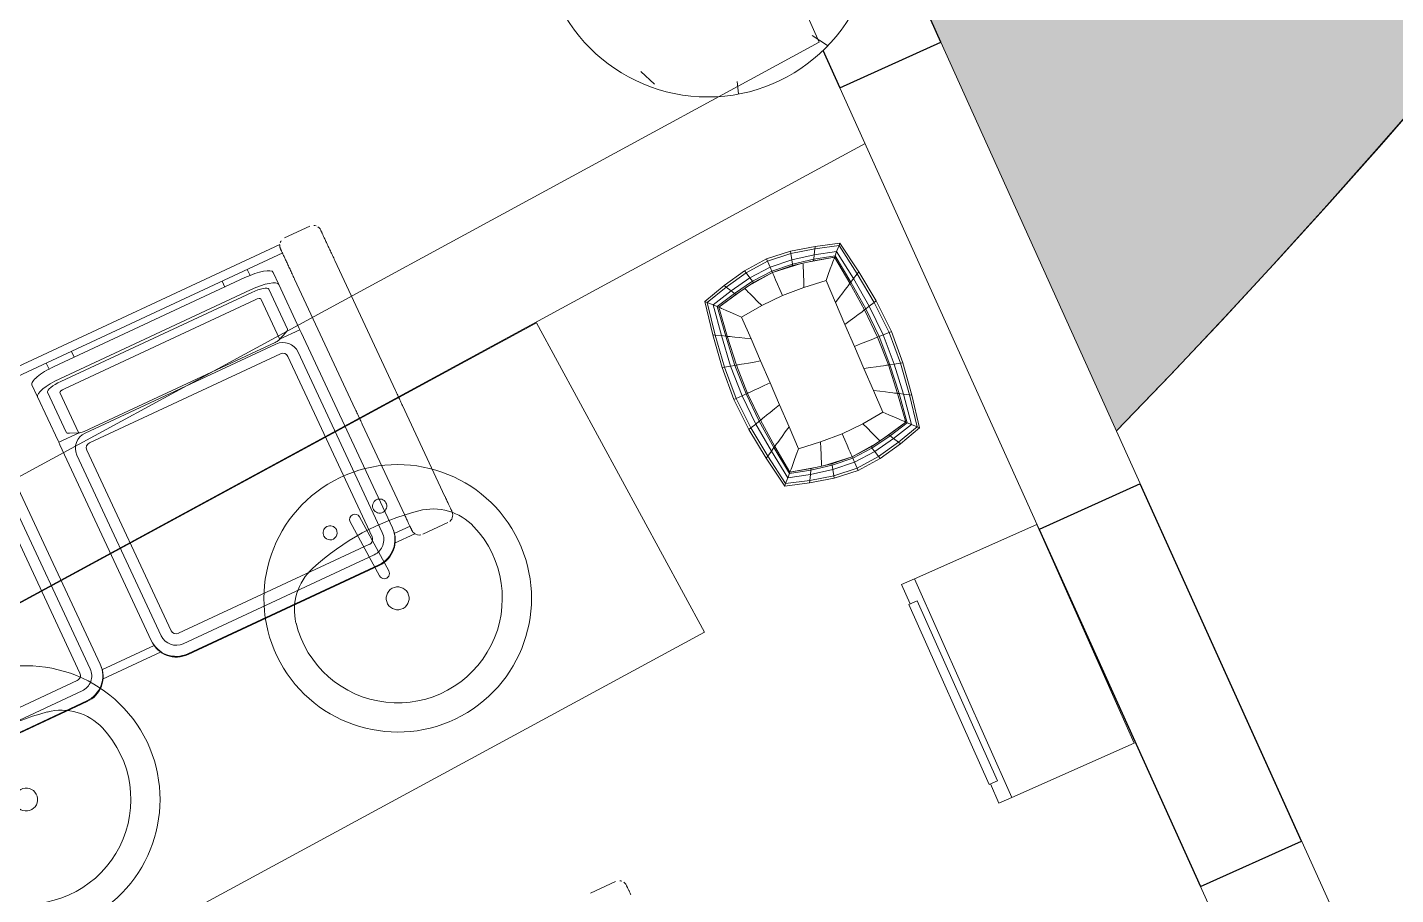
# Model space of a CAD drawing. Header units: metres. Extents: x -217 to -108, y -304 to -188.
# Drawn here: x -140.329 to -137.862, y -243.084 to -241.519 of the extents above; entities that cross this region are included whole.
import ezdxf

# ---------------------------------------------------------------- set-up
doc = ezdxf.new("R2010")
doc.units = ezdxf.units.M
for name, color, linetype, lineweight in [('A-FLOR', 192, 'Continuous', 9), ('A-FLOR-PATT', 8, 'Continuous', 9), ('A-WALL', 113, 'Continuous', 9), ('G-IMPT', 8, 'Continuous', 9), ('I-FURN', 30, 'Continuous', 9), ('P-SANR-FIXT', 6, 'Continuous', 9), ('Q-CASE', 31, 'Continuous', 9), ('Q-SPCQ', 91, 'Continuous', 9), ('S-COLS', 52, 'Continuous', 9)]:
    doc.layers.add(name, color=color, linetype=linetype, lineweight=lineweight)

# ---------------------------------------------------------------- blocks, each defined once
blk = doc.blocks.new('Vanity_Four_Sinks_3958 - 25_ Deep-590882-Nivel 3')
at = {"layer": 'Q-CASE'}
for p, q in [((1.8729, 0), (0.1657, 0)), ((1.8729, -0.635), (1.8729, 0)), ((-1.3275, -0.635), (1.8729, -0.635))]:
    blk.add_line(p, q, dxfattribs=at)
blk = doc.blocks.new('Sink_Vanity_Round - 19_ x 19_-584082-Nivel 3')
at = {"layer": 'P-SANR-FIXT'}
for p, q in [((0.0871, 0.2471), (0.0871, 0.1363)), ((0.1062, 0.2471), (0.1062, 0.1363))]:
    blk.add_line(p, q, dxfattribs=at)
for centre, radius, start, end in [((0.0967, 0.0852), 0.2413, 360, 180), ((0.0459, 0.2471), 0.0127, 360, 180), ((0.0459, 0.2471), 0.0127, 180, 0), ((0.0967, 0.2471), 0.00952, 360, 180), ((0.1475, 0.2471), 0.0127, 360, 180), ((0.1475, 0.2471), 0.0127, 180, 360), ((0.0124, 0.1074), 0.1016, 103.8965, 165.2115), ((0.0967, -0.233), 0.4523, 76.1035, 103.8965), ((0.1809, 0.1074), 0.1016, 14.7885, 76.1035), ((0.0967, 0.0852), 0.1887, 165.2115, 14.7885), ((0.0967, 0.1363), 0.00952, 180, 0), ((0.0967, 0.0852), 0.0206, 360, 180), ((0.0967, 0.0852), 0.2413, 180, 360), ((0.0967, 0.0852), 0.0206, 180, 360)]:
    blk.add_arc(centre, radius, start, end, dxfattribs=at)
blk = doc.blocks.new('Wastebasket01 - 11ZWBK01_dwg-V20-Nivel 3')
at = {"layer": 'G-IMPT'}
for p, q in [((-0.0892, 0.1939), (-0.045, 0.2038)), ((-0.087, 0.19), (-0.0439, 0.1994)), ((-0.087, 0.19), (-0.0439, 0.1994)), ((-0.045, 0.2038), (0, 0.2079)), ((-0.0439, 0.1994), (-0.045, 0.2038)), ((-0.0439, 0.1994), (0, 0.2033)), ((-0.0439, 0.1994), (0, 0.2033)), ((-0.0439, 0.1994), (-0.0411, 0.1885)), ((0.045, 0.2038), (0, 0.2079)), ((0, 0.2079), (0, 0.2033)), ((0, 0.2033), (0.0439, 0.1994)), ((0, 0.2033), (0, 0.1919)), ((0, 0.2033), (0.0439, 0.1994)), ((0.0411, 0.1885), (0.0439, 0.1994)), ((0.045, 0.2038), (0.0439, 0.1994)), ((0.0439, 0.1994), (0.087, 0.19)), ((0.0439, 0.1994), (0.087, 0.19)), ((0.045, 0.2038), (0.0892, 0.1939)), ((-0.1326, 0.1813), (-0.1433, 0.1207)), ((-0.1294, 0.178), (-0.1394, 0.1185)), ((-0.1294, 0.178), (-0.1394, 0.1185)), ((-0.1326, 0.1813), (-0.0892, 0.1939)), ((-0.1326, 0.1813), (-0.1294, 0.178)), ((-0.1326, 0.1813), (-0.1294, 0.178)), ((-0.1294, 0.178), (-0.087, 0.19)), ((-0.1294, 0.178), (-0.087, 0.19)), ((-0.1294, 0.178), (-0.1213, 0.17)), ((-0.1294, 0.178), (-0.1213, 0.17)), ((-0.1213, 0.17), (-0.0815, 0.1804)), ((-0.1213, 0.17), (-0.0815, 0.1804)), ((-0.1158, 0.1641), (-0.0777, 0.1735)), ((-0.1139, 0.1621), (-0.0652, 0.1733)), ((-0.0892, 0.1939), (-0.087, 0.19)), ((-0.087, 0.19), (-0.0815, 0.1804)), ((-0.0815, 0.1804), (-0.0411, 0.1885)), ((-0.0815, 0.1804), (-0.0411, 0.1885)), ((-0.0777, 0.1735), (-0.0815, 0.1804)), ((-0.0777, 0.1735), (-0.0391, 0.1809)), ((-0.0764, 0.1711), (-0.0777, 0.1735)), ((-0.0764, 0.1711), (-0.0384, 0.1782)), ((-0.0575, 0.175), (-0.0569, 0.1736)), ((-0.0569, 0.1736), (-0.0563, 0.1719)), ((-0.054, 0.1754), (0, 0.1811)), ((-0.0411, 0.1885), (0, 0.1919)), ((-0.0411, 0.1885), (0, 0.1919)), ((-0.0391, 0.1809), (-0.0411, 0.1885)), ((-0.0391, 0.1809), (0, 0.1839)), ((-0.0391, 0.1809), (-0.0384, 0.1782)), ((-0.0384, 0.1782), (0, 0.1811)), ((0.0411, 0.1885), (0, 0.1919)), ((0.0411, 0.1885), (0, 0.1919)), ((0, 0.1839), (0, 0.1919)), ((0, 0.1839), (0, 0.1811)), ((0, 0.1839), (0.0391, 0.1809)), ((0, 0.1811), (0.054, 0.1754)), ((0, 0.1795), (0, 0.1811)), ((0, 0.1811), (0.0384, 0.1782)), ((0, 0.1795), (0, 0.1777)), ((0, 0.1753), (0, 0.1777)), ((0, 0.172), (0, 0.1753)), ((0.0384, 0.1782), (0.0391, 0.1809)), ((0.0384, 0.1782), (0.0764, 0.1711)), ((0.0411, 0.1885), (0.0391, 0.1809)), ((0.0391, 0.1809), (0.0777, 0.1735)), ((0.0411, 0.1885), (0.0815, 0.1804)), ((0.0411, 0.1885), (0.0815, 0.1804)), ((0.0563, 0.1719), (0.0569, 0.1736)), ((0.1139, 0.1621), (0.0652, 0.1733)), ((0.0764, 0.1711), (0.0777, 0.1735)), ((0.0815, 0.1804), (0.0777, 0.1735)), ((0.1158, 0.1641), (0.0777, 0.1735)), ((0.087, 0.19), (0.0815, 0.1804)), ((0.1213, 0.17), (0.0815, 0.1804)), ((0.0815, 0.1804), (0.1213, 0.17)), ((0.087, 0.19), (0.0892, 0.1939)), ((0.1294, 0.178), (0.087, 0.19)), ((0.087, 0.19), (0.1294, 0.178)), ((0.1326, 0.1813), (0.0892, 0.1939)), ((0.1294, 0.178), (0.1213, 0.17)), ((0.1294, 0.178), (0.1213, 0.17)), ((0.1326, 0.1813), (0.1294, 0.178)), ((0.1326, 0.1813), (0.1294, 0.178)), ((0.1294, 0.178), (0.1394, 0.1185)), ((0.1294, 0.178), (0.1394, 0.1185)), ((0.1326, 0.1813), (0.1433, 0.1207)), ((-0.1213, 0.17), (-0.1297, 0.1131)), ((-0.1213, 0.17), (-0.1297, 0.1131)), ((-0.1158, 0.1641), (-0.123, 0.1092)), ((-0.1213, 0.17), (-0.1158, 0.1641)), ((-0.1213, 0.17), (-0.1158, 0.1641)), ((-0.1139, 0.1621), (-0.1206, 0.1078)), ((-0.1139, 0.1621), (-0.1206, 0.1078)), ((-0.1139, 0.1621), (-0.1158, 0.1641)), ((-0.1139, 0.1621), (-0.1158, 0.1641)), ((-0.1139, 0.1621), (-0.0764, 0.1711)), ((-0.1128, 0.1609), (-0.1139, 0.1621)), ((-0.1139, 0.1621), (-0.1128, 0.1609)), ((-0.1128, 0.1609), (-0.1116, 0.1596)), ((-0.1116, 0.1596), (-0.1128, 0.1609)), ((-0.1099, 0.1579), (-0.1116, 0.1596)), ((-0.1099, 0.1579), (-0.1116, 0.1596)), ((-0.1077, 0.1555), (-0.1099, 0.1579)), ((-0.1077, 0.1555), (-0.1099, 0.1579)), ((-0.1039, 0.1515), (-0.1077, 0.1555)), ((-0.1077, 0.1555), (-0.1039, 0.1515)), ((-0.1039, 0.1515), (-0.0983, 0.1457)), ((-0.0983, 0.1457), (-0.1039, 0.1515)), ((-0.0554, 0.1698), (-0.0563, 0.1719)), ((-0.0543, 0.1668), (-0.0554, 0.1698)), ((-0.0543, 0.1668), (-0.0523, 0.1618)), ((-0.0523, 0.1618), (-0.0494, 0.1544)), ((-0.0457, 0.1448), (-0.0494, 0.1544)), ((0, 0.1666), (0, 0.172)), ((0, 0.1666), (0, 0.1584)), ((0, 0.1479), (0, 0.1584)), ((0.0494, 0.1544), (0.0457, 0.1448)), ((0.0494, 0.1544), (0.0523, 0.1618)), ((0.0543, 0.1668), (0.0523, 0.1618)), ((0.0543, 0.1668), (0.0554, 0.1698)), ((0.0563, 0.1719), (0.0554, 0.1698)), ((0.0764, 0.1711), (0.1139, 0.1621)), ((0.1039, 0.1515), (0.0983, 0.1457)), ((0.0983, 0.1457), (0.1039, 0.1515)), ((0.1039, 0.1515), (0.1077, 0.1555)), ((0.1077, 0.1555), (0.1039, 0.1515)), ((0.1099, 0.1579), (0.1077, 0.1555)), ((0.1077, 0.1555), (0.1099, 0.1579)), ((0.1099, 0.1579), (0.1116, 0.1596)), ((0.1099, 0.1579), (0.1116, 0.1596)), ((0.1116, 0.1596), (0.1128, 0.1609)), ((0.1116, 0.1596), (0.1128, 0.1609)), ((0.1128, 0.1609), (0.1139, 0.1621)), ((0.1139, 0.1621), (0.1128, 0.1609)), ((0.1158, 0.1641), (0.1139, 0.1621)), ((0.1158, 0.1641), (0.1139, 0.1621)), ((0.1139, 0.1621), (0.1206, 0.1078)), ((0.1139, 0.1621), (0.1206, 0.1078)), ((0.1158, 0.1641), (0.1213, 0.17)), ((0.1158, 0.1641), (0.1213, 0.17)), ((0.1158, 0.1641), (0.123, 0.1092)), ((0.1213, 0.17), (0.1297, 0.1131)), ((0.1213, 0.17), (0.1297, 0.1131)), ((-0.091, 0.138), (-0.0983, 0.1457)), ((-0.091, 0.138), (-0.0983, 0.1457)), ((-0.0829, 0.1294), (-0.091, 0.138)), ((-0.091, 0.138), (-0.0829, 0.1294)), ((-0.0829, 0.1294), (-0.0415, 0.134)), ((-0.0829, 0.1294), (-0.0415, 0.134)), ((-0.0829, 0.1294), (-0.0829, 0.0863)), ((-0.0829, 0.1294), (-0.0829, 0.0863)), ((-0.0415, 0.134), (-0.0457, 0.1448)), ((0, 0.1361), (-0.0415, 0.134)), ((-0.0415, 0.134), (0, 0.1361)), ((0, 0.1479), (0, 0.1361)), ((0.0415, 0.134), (0, 0.1361)), ((0.0415, 0.134), (0, 0.1361)), ((0.0415, 0.134), (0.0457, 0.1448)), ((0.0829, 0.1294), (0.0415, 0.134)), ((0.0415, 0.134), (0.0829, 0.1294)), ((0.091, 0.138), (0.0829, 0.1294)), ((0.0829, 0.1294), (0.091, 0.138)), ((0.0829, 0.0863), (0.0829, 0.1294)), ((0.0829, 0.1294), (0.0829, 0.0863)), ((0.091, 0.138), (0.0983, 0.1457)), ((0.091, 0.138), (0.0983, 0.1457)), ((-0.1433, 0.1207), (-0.1515, 0.0599)), ((-0.1394, 0.1185), (-0.1471, 0.0587)), ((-0.1394, 0.1185), (-0.1471, 0.0587)), ((-0.1433, 0.1207), (-0.1394, 0.1185)), ((-0.1394, 0.1185), (-0.1297, 0.1131)), ((-0.1297, 0.1131), (-0.1362, 0.056)), ((-0.1297, 0.1131), (-0.1362, 0.056)), ((-0.1297, 0.1131), (-0.123, 0.1092)), ((-0.123, 0.1092), (-0.1285, 0.0541)), ((-0.1206, 0.1078), (-0.1258, 0.0534)), ((-0.1206, 0.1078), (-0.1258, 0.0534)), ((-0.1206, 0.1078), (-0.123, 0.1092)), ((-0.1206, 0.1078), (-0.1193, 0.1071)), ((-0.1178, 0.1062), (-0.1193, 0.1071)), ((-0.1178, 0.1062), (-0.1158, 0.1051)), ((-0.113, 0.1035), (-0.1158, 0.1051)), ((-0.1085, 0.1009), (-0.113, 0.1035)), ((-0.1017, 0.097), (-0.1085, 0.1009)), ((0.1017, 0.097), (0.1085, 0.1009)), ((0.1085, 0.1009), (0.113, 0.1035)), ((0.113, 0.1035), (0.1158, 0.1051)), ((0.1178, 0.1062), (0.1158, 0.1051)), ((0.1178, 0.1062), (0.1193, 0.1071)), ((0.1193, 0.1071), (0.1206, 0.1078)), ((0.1206, 0.1078), (0.123, 0.1092)), ((0.1206, 0.1078), (0.1258, 0.0534)), ((0.1206, 0.1078), (0.1258, 0.0534)), ((0.123, 0.1092), (0.1297, 0.1131)), ((0.123, 0.1092), (0.1285, 0.0541)), ((0.1297, 0.1131), (0.1394, 0.1185)), ((0.1297, 0.1131), (0.1362, 0.056)), ((0.1297, 0.1131), (0.1362, 0.056)), ((0.1433, 0.1207), (0.1394, 0.1185)), ((0.1394, 0.1185), (0.1471, 0.0587)), ((0.1394, 0.1185), (0.1471, 0.0587)), ((0.1433, 0.1207), (0.1515, 0.0599)), ((-0.0928, 0.0919), (-0.1017, 0.097)), ((-0.0928, 0.0919), (-0.0829, 0.0863)), ((-0.0829, 0.0863), (-0.0829, 0.0432)), ((-0.0829, 0.0863), (-0.0829, 0.0432)), ((0.0829, 0.0863), (0.0928, 0.0919)), ((0.0829, 0.0432), (0.0829, 0.0863)), ((0.0829, 0.0863), (0.0829, 0.0432)), ((0.0928, 0.0919), (0.1017, 0.097)), ((-0.1515, 0.0599), (-0.1547, -0.0015)), ((-0.1515, 0.0599), (-0.1471, 0.0587)), ((-0.1471, 0.0587), (-0.1501, -0.0015)), ((-0.1471, 0.0587), (-0.1501, -0.0015)), ((-0.1471, 0.0587), (-0.1362, 0.056)), ((-0.1362, 0.056), (-0.1387, -0.0015)), ((-0.1362, 0.056), (-0.1387, -0.0015)), ((-0.1362, 0.056), (-0.1285, 0.0541)), ((-0.1307, -0.0012), (-0.1285, 0.0541)), ((-0.1258, 0.0534), (-0.1285, 0.0541)), ((-0.1258, 0.0534), (-0.1279, -0.0012)), ((-0.1258, 0.0534), (-0.1279, -0.0012)), ((-0.1258, 0.0534), (-0.1243, 0.0531)), ((-0.1226, 0.0526), (-0.1243, 0.0531)), ((-0.1204, 0.0521), (-0.1226, 0.0526)), ((-0.1204, 0.0521), (-0.1172, 0.0513)), ((-0.112, 0.0501), (-0.1172, 0.0513)), ((-0.1042, 0.0482), (-0.112, 0.0501)), ((0.112, 0.0501), (0.1042, 0.0482)), ((0.112, 0.0501), (0.1172, 0.0513)), ((0.1204, 0.0521), (0.1172, 0.0513)), ((0.1204, 0.0521), (0.1226, 0.0526)), ((0.1243, 0.0531), (0.1226, 0.0526)), ((0.1243, 0.0531), (0.1258, 0.0534)), ((0.1258, 0.0534), (0.1285, 0.0541)), ((0.1258, 0.0534), (0.1279, -0.0012)), ((0.1258, 0.0534), (0.1279, -0.0012)), ((0.1362, 0.056), (0.1285, 0.0541)), ((0.1285, 0.0541), (0.1307, -0.0012)), ((0.1471, 0.0587), (0.1362, 0.056)), ((0.1362, 0.056), (0.1387, -0.0015)), ((0.1362, 0.056), (0.1387, -0.0015)), ((0.1515, 0.0599), (0.1471, 0.0587)), ((0.1471, 0.0587), (0.1501, -0.0015)), ((0.1471, 0.0587), (0.1501, -0.0015)), ((0.1515, 0.0599), (0.1547, -0.0015)), ((-0.0942, 0.0458), (-0.1042, 0.0482)), ((-0.0942, 0.0458), (-0.0829, 0.0432)), ((-0.0829, 0.0432), (-0.0829, 0)), ((-0.0829, 0.0432), (-0.0829, 0)), ((0.0829, 0.0432), (0.0942, 0.0458)), ((0.0829, 0), (0.0829, 0.0432)), ((0.0829, 0.0432), (0.0829, 0)), ((0.0942, 0.0458), (0.1042, 0.0482)), ((-0.1547, -0.0015), (-0.1513, -0.0618)), ((-0.1547, -0.0015), (-0.1501, -0.0015)), ((-0.1501, -0.0015), (-0.147, -0.0607)), ((-0.1501, -0.0015), (-0.1387, -0.0015)), ((-0.1501, -0.0015), (-0.147, -0.0607)), ((-0.1307, -0.0012), (-0.1387, -0.0015)), ((-0.1387, -0.0015), (-0.1361, -0.0579)), ((-0.1387, -0.0015), (-0.1361, -0.0579)), ((-0.1307, -0.0012), (-0.1279, -0.0012)), ((-0.1307, -0.0012), (-0.1284, -0.0557)), ((-0.1263, -0.0011), (-0.1279, -0.0012)), ((-0.1279, -0.0012), (-0.1258, -0.055)), ((-0.1279, -0.0012), (-0.1258, -0.055)), ((-0.1263, -0.0011), (-0.1245, -0.0011)), ((-0.1222, -0.001), (-0.1245, -0.0011)), ((-0.1188, -0.0009), (-0.1222, -0.001)), ((-0.1134, -0.0008), (-0.1188, -0.0009)), ((-0.1134, -0.0008), (-0.1052, -0.0006)), ((-0.0947, -0.0003), (-0.1052, -0.0006)), ((-0.0947, -0.0003), (-0.0829, 0)), ((-0.0829, 0), (-0.0829, -0.0432)), ((-0.0829, 0), (-0.0829, -0.0432)), ((0.0829, -0.0432), (0.0829, 0)), ((0.0829, 0), (0.0829, -0.0432)), ((0.0947, -0.0003), (0.0829, 0)), ((0.0947, -0.0003), (0.1052, -0.0006)), ((0.1134, -0.0008), (0.1052, -0.0006)), ((0.1134, -0.0008), (0.1188, -0.0009)), ((0.1188, -0.0009), (0.1222, -0.001)), ((0.1222, -0.001), (0.1245, -0.0011)), ((0.1263, -0.0011), (0.1245, -0.0011)), ((0.1279, -0.0012), (0.1258, -0.055)), ((0.1258, -0.055), (0.1279, -0.0012)), ((0.1263, -0.0011), (0.1279, -0.0012)), ((0.1307, -0.0012), (0.1279, -0.0012)), ((0.1307, -0.0012), (0.1284, -0.0557)), ((0.1307, -0.0012), (0.1387, -0.0015)), ((0.1387, -0.0015), (0.1361, -0.0579)), ((0.1387, -0.0015), (0.1361, -0.0579)), ((0.1387, -0.0015), (0.1501, -0.0015)), ((0.1501, -0.0015), (0.147, -0.0607)), ((0.1501, -0.0015), (0.147, -0.0607)), ((0.1501, -0.0015), (0.1547, -0.0015)), ((0.1547, -0.0015), (0.1513, -0.0618)), ((-0.1042, -0.049), (-0.112, -0.0511)), ((-0.0942, -0.0462), (-0.1042, -0.049)), ((-0.0942, -0.0462), (-0.0829, -0.0432)), ((-0.0829, -0.0432), (-0.0829, -0.0863)), ((-0.0829, -0.0432), (-0.0829, -0.0863)), ((0.0829, -0.0432), (0.0829, -0.0863)), ((0.0829, -0.0432), (0.0829, -0.0863)), ((0.0829, -0.0432), (0.0942, -0.0462)), ((0.0942, -0.0462), (0.1042, -0.049)), ((0.1042, -0.049), (0.112, -0.0511)), ((-0.1513, -0.0618), (-0.147, -0.0607)), ((-0.1432, -0.1217), (-0.1513, -0.0618)), ((-0.147, -0.0607), (-0.1361, -0.0579)), ((-0.147, -0.0607), (-0.1393, -0.1195)), ((-0.1393, -0.1195), (-0.147, -0.0607)), ((-0.1361, -0.0579), (-0.1284, -0.0557)), ((-0.1361, -0.0579), (-0.1296, -0.1141)), ((-0.1361, -0.0579), (-0.1296, -0.1141)), ((-0.1284, -0.0557), (-0.1258, -0.055)), ((-0.1229, -0.11), (-0.1284, -0.0557)), ((-0.1243, -0.0546), (-0.1258, -0.055)), ((-0.1258, -0.055), (-0.1206, -0.1086)), ((-0.1206, -0.1086), (-0.1258, -0.055)), ((-0.1225, -0.0541), (-0.1243, -0.0546)), ((-0.1203, -0.0535), (-0.1225, -0.0541)), ((-0.1203, -0.0535), (-0.1171, -0.0526)), ((-0.112, -0.0511), (-0.1171, -0.0526)), ((0.1171, -0.0526), (0.112, -0.0511)), ((0.1171, -0.0526), (0.1203, -0.0535)), ((0.1203, -0.0535), (0.1225, -0.0541)), ((0.1206, -0.1086), (0.1258, -0.055)), ((0.1258, -0.055), (0.1206, -0.1086)), ((0.1225, -0.0541), (0.1243, -0.0546)), ((0.1284, -0.0557), (0.1229, -0.11)), ((0.1258, -0.055), (0.1243, -0.0546)), ((0.1258, -0.055), (0.1284, -0.0557)), ((0.1284, -0.0557), (0.1361, -0.0579)), ((0.1361, -0.0579), (0.1296, -0.1141)), ((0.1361, -0.0579), (0.1296, -0.1141)), ((0.147, -0.0607), (0.1361, -0.0579)), ((0.1393, -0.1195), (0.147, -0.0607)), ((0.147, -0.0607), (0.1393, -0.1195)), ((0.1432, -0.1217), (0.1513, -0.0618)), ((0.147, -0.0607), (0.1513, -0.0618)), ((-0.1016, -0.0974), (-0.1084, -0.1014)), ((-0.0928, -0.0921), (-0.1016, -0.0974)), ((-0.0928, -0.0921), (-0.0829, -0.0863)), ((-0.0829, -0.0863), (-0.0829, -0.1294)), ((-0.0829, -0.0863), (-0.0829, -0.1294)), ((0.0829, -0.1294), (0.0829, -0.0863)), ((0.0829, -0.0863), (0.0829, -0.1294)), ((0.0829, -0.0863), (0.0928, -0.0921)), ((0.1016, -0.0974), (0.0928, -0.0921)), ((0.1016, -0.0974), (0.1084, -0.1014)), ((-0.1432, -0.1217), (-0.1393, -0.1195)), ((-0.1432, -0.1217), (-0.1326, -0.1813)), ((-0.1393, -0.1195), (-0.1296, -0.1141)), ((-0.1294, -0.178), (-0.1393, -0.1195)), ((-0.1393, -0.1195), (-0.1294, -0.178)), ((-0.1229, -0.11), (-0.1296, -0.1141)), ((-0.1213, -0.17), (-0.1296, -0.1141)), ((-0.1296, -0.1141), (-0.1213, -0.17)), ((-0.1229, -0.11), (-0.1206, -0.1086)), ((-0.1229, -0.11), (-0.1158, -0.1641)), ((-0.1193, -0.1078), (-0.1206, -0.1086)), ((-0.1139, -0.1621), (-0.1206, -0.1086)), ((-0.1206, -0.1086), (-0.1139, -0.1621)), ((-0.1177, -0.1069), (-0.1193, -0.1078)), ((-0.1158, -0.1058), (-0.1177, -0.1069)), ((-0.113, -0.1041), (-0.1158, -0.1058)), ((-0.1084, -0.1014), (-0.113, -0.1041)), ((0.113, -0.1041), (0.1084, -0.1014)), ((0.113, -0.1041), (0.1158, -0.1058)), ((0.1206, -0.1086), (0.1139, -0.1621)), ((0.1206, -0.1086), (0.1139, -0.1621)), ((0.1177, -0.1069), (0.1158, -0.1058)), ((0.1229, -0.11), (0.1158, -0.1641)), ((0.1193, -0.1078), (0.1177, -0.1069)), ((0.1193, -0.1078), (0.1206, -0.1086)), ((0.1206, -0.1086), (0.1229, -0.11)), ((0.1213, -0.17), (0.1296, -0.1141)), ((0.1213, -0.17), (0.1296, -0.1141)), ((0.1229, -0.11), (0.1296, -0.1141)), ((0.1393, -0.1195), (0.1294, -0.178)), ((0.1294, -0.178), (0.1393, -0.1195)), ((0.1393, -0.1195), (0.1296, -0.1141)), ((0.1432, -0.1217), (0.1326, -0.1813)), ((0.1432, -0.1217), (0.1393, -0.1195)), ((-0.0983, -0.1457), (-0.1039, -0.1515)), ((-0.0983, -0.1457), (-0.1039, -0.1515)), ((-0.091, -0.138), (-0.0983, -0.1457)), ((-0.091, -0.138), (-0.0983, -0.1457)), ((-0.0829, -0.1294), (-0.091, -0.138)), ((-0.0829, -0.1294), (-0.091, -0.138)), ((-0.0829, -0.1294), (-0.0415, -0.134)), ((-0.0829, -0.1294), (-0.0415, -0.134)), ((-0.0494, -0.1544), (-0.0457, -0.1448)), ((-0.0415, -0.134), (-0.0457, -0.1448)), ((-0.0415, -0.134), (0, -0.1361)), ((-0.0415, -0.134), (0, -0.1361)), ((0, -0.1361), (0.0415, -0.134)), ((0, -0.1361), (0.0415, -0.134)), ((0, -0.1479), (0, -0.1361)), ((0, -0.1479), (0, -0.1584)), ((0.0829, -0.1294), (0.0415, -0.134)), ((0.0829, -0.1294), (0.0415, -0.134)), ((0.0457, -0.1448), (0.0415, -0.134)), ((0.0494, -0.1544), (0.0457, -0.1448)), ((0.0829, -0.1294), (0.091, -0.138)), ((0.0829, -0.1294), (0.091, -0.138)), ((0.0983, -0.1457), (0.091, -0.138)), ((0.0983, -0.1457), (0.091, -0.138)), ((0.0983, -0.1457), (0.1039, -0.1515)), ((0.0983, -0.1457), (0.1039, -0.1515)), ((-0.1294, -0.178), (-0.1213, -0.17)), ((-0.1294, -0.178), (-0.1213, -0.17)), ((-0.1158, -0.1641), (-0.1213, -0.17)), ((-0.1158, -0.1641), (-0.1213, -0.17)), ((-0.1213, -0.17), (-0.0815, -0.1804)), ((-0.1213, -0.17), (-0.0815, -0.1804)), ((-0.1158, -0.1641), (-0.1139, -0.1621)), ((-0.1158, -0.1641), (-0.1139, -0.1621)), ((-0.1158, -0.1641), (-0.0777, -0.1735)), ((-0.1139, -0.1621), (-0.1128, -0.1609)), ((-0.1128, -0.1609), (-0.1139, -0.1621)), ((-0.1139, -0.1621), (-0.0652, -0.1733)), ((-0.1139, -0.1621), (-0.0764, -0.1711)), ((-0.1116, -0.1596), (-0.1128, -0.1609)), ((-0.1116, -0.1596), (-0.1128, -0.1609)), ((-0.1099, -0.1579), (-0.1116, -0.1596)), ((-0.1116, -0.1596), (-0.1099, -0.1579)), ((-0.1077, -0.1555), (-0.1099, -0.1579)), ((-0.1077, -0.1555), (-0.1099, -0.1579)), ((-0.1077, -0.1555), (-0.1039, -0.1515)), ((-0.1077, -0.1555), (-0.1039, -0.1515)), ((-0.0777, -0.1735), (-0.0764, -0.1711)), ((-0.0764, -0.1711), (-0.0384, -0.1782)), ((-0.0563, -0.1719), (-0.0569, -0.1736)), ((-0.0563, -0.1719), (-0.0554, -0.1698)), ((-0.0543, -0.1668), (-0.0554, -0.1698)), ((-0.0543, -0.1668), (-0.0523, -0.1618)), ((-0.0494, -0.1544), (-0.0523, -0.1618)), ((0, -0.1584), (0, -0.1666)), ((0, -0.1666), (0, -0.172)), ((0, -0.1753), (0, -0.172)), ((0.0384, -0.1782), (0.0764, -0.1711)), ((0.0494, -0.1544), (0.0523, -0.1618)), ((0.0543, -0.1668), (0.0523, -0.1618)), ((0.0543, -0.1668), (0.0554, -0.1698)), ((0.0554, -0.1698), (0.0563, -0.1719)), ((0.0569, -0.1736), (0.0563, -0.1719)), ((0.1139, -0.1621), (0.0652, -0.1733)), ((0.0764, -0.1711), (0.1139, -0.1621)), ((0.0764, -0.1711), (0.0777, -0.1735)), ((0.1158, -0.1641), (0.0777, -0.1735)), ((0.0815, -0.1804), (0.1213, -0.17)), ((0.0815, -0.1804), (0.1213, -0.17)), ((0.1039, -0.1515), (0.1077, -0.1555)), ((0.1077, -0.1555), (0.1039, -0.1515)), ((0.1077, -0.1555), (0.1099, -0.1579)), ((0.1077, -0.1555), (0.1099, -0.1579)), ((0.1099, -0.1579), (0.1116, -0.1596)), ((0.1116, -0.1596), (0.1099, -0.1579)), ((0.1128, -0.1609), (0.1116, -0.1596)), ((0.1116, -0.1596), (0.1128, -0.1609)), ((0.1128, -0.1609), (0.1139, -0.1621)), ((0.1139, -0.1621), (0.1128, -0.1609)), ((0.1139, -0.1621), (0.1158, -0.1641)), ((0.1139, -0.1621), (0.1158, -0.1641)), ((0.1213, -0.17), (0.1158, -0.1641)), ((0.1213, -0.17), (0.1158, -0.1641)), ((0.1294, -0.178), (0.1213, -0.17)), ((0.1294, -0.178), (0.1213, -0.17)), ((-0.1326, -0.1813), (-0.1294, -0.178)), ((-0.1326, -0.1813), (-0.1294, -0.178)), ((-0.1326, -0.1813), (-0.0892, -0.1939)), ((-0.1294, -0.178), (-0.087, -0.19)), ((-0.1294, -0.178), (-0.087, -0.19)), ((-0.0892, -0.1939), (-0.087, -0.19)), ((-0.0892, -0.1939), (-0.045, -0.2038)), ((-0.087, -0.19), (-0.0815, -0.1804)), ((-0.087, -0.19), (-0.0439, -0.1994)), ((-0.087, -0.19), (-0.0439, -0.1994)), ((-0.0777, -0.1735), (-0.0815, -0.1804)), ((-0.0815, -0.1804), (-0.0411, -0.1885)), ((-0.0815, -0.1804), (-0.0411, -0.1885)), ((-0.0777, -0.1735), (-0.0391, -0.1809)), ((-0.054, -0.1754), (0, -0.1811)), ((-0.0439, -0.1994), (-0.0411, -0.1885)), ((-0.0391, -0.1809), (-0.0411, -0.1885)), ((-0.0411, -0.1885), (0, -0.1919)), ((-0.0411, -0.1885), (0, -0.1919)), ((-0.0384, -0.1782), (-0.0391, -0.1809)), ((-0.0391, -0.1809), (0, -0.1839)), ((-0.0384, -0.1782), (0, -0.1811)), ((0, -0.1777), (0, -0.1753)), ((0, -0.1811), (0.054, -0.1754)), ((0, -0.1777), (0, -0.1795)), ((0, -0.1811), (0.0384, -0.1782)), ((0, -0.1811), (0, -0.1795)), ((0.0391, -0.1809), (0, -0.1839)), ((0, -0.1811), (0, -0.1839)), ((0, -0.1919), (0, -0.1839)), ((0, -0.1919), (0.0411, -0.1885)), ((0, -0.1919), (0.0411, -0.1885)), ((0, -0.2033), (0, -0.1919)), ((0.0391, -0.1809), (0.0384, -0.1782)), ((0.0391, -0.1809), (0.0777, -0.1735)), ((0.0391, -0.1809), (0.0411, -0.1885)), ((0.0815, -0.1804), (0.0411, -0.1885)), ((0.0815, -0.1804), (0.0411, -0.1885)), ((0.0439, -0.1994), (0.0411, -0.1885)), ((0.087, -0.19), (0.0439, -0.1994)), ((0.0439, -0.1994), (0.087, -0.19)), ((0.0892, -0.1939), (0.045, -0.2038)), ((0.0569, -0.1736), (0.0575, -0.175)), ((0.0815, -0.1804), (0.0777, -0.1735)), ((0.087, -0.19), (0.0815, -0.1804)), ((0.087, -0.19), (0.1294, -0.178)), ((0.087, -0.19), (0.1294, -0.178)), ((0.0892, -0.1939), (0.087, -0.19)), ((0.0892, -0.1939), (0.1326, -0.1813)), ((0.1326, -0.1813), (0.1294, -0.178)), ((0.1326, -0.1813), (0.1294, -0.178)), ((-0.045, -0.2038), (-0.0439, -0.1994)), ((-0.045, -0.2038), (0, -0.2079)), ((-0.0439, -0.1994), (0, -0.2033)), ((-0.0439, -0.1994), (0, -0.2033)), ((0, -0.2033), (0.0439, -0.1994)), ((0, -0.2033), (0.0439, -0.1994)), ((0, -0.2033), (0, -0.2079)), ((0, -0.2079), (0.045, -0.2038)), ((0.045, -0.2038), (0.0439, -0.1994))]:
    blk.add_line(p, q, dxfattribs=at)
blk = doc.blocks.new('Wastebasket01 - Wastebasket01-V21-Nivel 3')
blk.add_blockref('Wastebasket01 - 11ZWBK01_dwg-V20-Nivel 3', (0, 0))
blk = doc.blocks.new('papelera - 10zbac07_dwg-564159-Nivel 3')
at = {"layer": 'G-IMPT'}
for p, q in [((0.2413, 0.4318), (0, 0.4318)), ((0, 0), (0, 0.4318)), ((0.2413, 0.4318), (0.2667, 0.4318)), ((0.2413, 0.4318), (0.2413, 0)), ((0.2667, 0.4318), (0.2667, 0.3937)), ((0.2527, 0.3937), (0.2527, 0.0381)), ((0.2527, 0.3937), (0.2694, 0.3937)), ((0.2694, 0.3937), (0.2694, 0.0381)), ((0.2527, 0.0381), (0.2694, 0.0381)), ((0.2667, 0.0381), (0.2667, 0)), ((0.2413, 0), (0, 0)), ((0.2413, 0), (0.2667, 0))]:
    blk.add_line(p, q, dxfattribs=at)
blk = doc.blocks.new('papelera - papelera-564514-Nivel 3')
blk.add_blockref('papelera - 10zbac07_dwg-564159-Nivel 3', (0, 0))
blk = doc.blocks.new('M_Hormigón-Redondo-Pilar - 600 mm-V46-Nivel 3')
at = {"layer": 'S-COLS'}
h = blk.add_hatch(dxfattribs=at)
h.set_pattern_fill('FP_6', color=256, style=0, pattern_type=2)
h.set_pattern_definition([(50, (139.102, 241.344), (0.7288314, -0.0632911), [0.076, -0.838]), (355, (139.102, 241.344), (-0.1409327, 0.764191), [0.061, -0.671]), (100.451, (139.163, 241.339), (0.5877327, 0.700228), [0.065, -0.712]), (46.184, (139.102, 241.547), (1.0841735, -0.1685523), [0.114, -1.257]), (96.636, (139.193, 241.533), (0.9500268, 0.989415), [0.097, -1.069]), (351.184, (139.102, 241.547), (0.9499683, 0.9901036), [0.091, -1.006]), (21, (139.204, 241.497), (0.6067662, -0.4087001), [0.076, -0.838]), (326, (139.204, 241.497), (0.2472247, 0.736702), [0.061, -0.671]), (71.451, (139.254, 241.463), (0.8535199, 0.3274948), [0.065, -0.712]), (37.5, (139.102, 241.344), (0.0124776, 0.3385577), [0.034, -0.629, 0.034, -0.647, -0.673]), (37.5, (139.102, 241.344), (0.0124776, 0.3385577), [-1.343, 0.034, -0.64]), (7.5, (139.102, 241.344), (0.26703754, 0.40027984), [0.034, -0.355, 0.034, -0.614, -0.257]), (7.5, (139.102, 241.344), (0.26703754, 0.40027984), [-1.035, 0.034, -0.223]), (327.5, (138.876, 241.344), (0.54253947, -0.02312834), [0.034, -0.22, 0.034, -0.759, -1.052]), (327.5, (138.876, 241.344), (0.54253947, -0.02312834), [-1.046, 0.034, -1.018]), (317.5, (138.774, 241.344), (0.5922234, 0.1015895), [0.034, -0.297, 0.034, -0.493, -0.747]), (317.5, (138.774, 241.344), (0.5922234, 0.1015895), [-0.856, 0.034, -0.713])])
h.paths.add_polyline_path([(0, -0.3), (0.0585, -0.2942), (0.1148, -0.2772), (0.1667, -0.2494), (0.2121, -0.2121), (0.2494, -0.1667), (0.2772, -0.1148), (0.2942, -0.0585), (0.3, 0), (0.2942, 0.0585), (0.2749, 0.1191), (0.2494, 0.1667), (0.2121, 0.2121), (0.1667, 0.2494), (0.1148, 0.2772), (0.0585, 0.2942), (0, 0.3), (-0.0585, 0.2942), (-0.1185, 0.2752), (-0.1667, 0.2494), (-0.2121, 0.2121), (-0.2494, 0.1667), (-0.2772, 0.1148), (-0.2942, 0.0585), (-0.3, 0), (-0.2937, -0.0602), (-0.2772, -0.1148), (-0.2494, -0.1667), (-0.2121, -0.2121), (-0.1667, -0.2494), (-0.1148, -0.2772), (-0.0585, -0.2942), (-0.041, -0.296)], flags=0)
for start, end in [(360, 180), (180, 360)]:
    blk.add_arc((0, 0), 0.3, start, end, dxfattribs=at)
blk = doc.blocks.new('silla sala de espera - silla sala de espera-V116-Nivel 3')
at = {"layer": 'I-FURN'}
for p, q in [((6.4365, 0.288), (0.0777, 0.288)), ((0.0796, 0.272), (6.435, 0.272)), ((5.9642, 0.2599), (5.9642, 0.272)), ((6.0142, 0.272), (6.0142, 0.2603)), ((6.3142, 0.2602), (6.3142, 0.272)), ((6.3642, 0.272), (6.3642, 0.2599)), ((6.4992, 0.295), (6.4492, 0.295)), ((5.9242, 0.2473), (5.9242, 0.2231)), ((5.9742, 0.2602), (6.3542, 0.2602)), ((6.4042, 0.2231), (6.4042, 0.2473)), ((5.9242, 0.1358), (5.9242, 0.2231)), ((5.9442, 0.1436), (5.9442, 0.2231)), ((5.9742, 0.2361), (6.3542, 0.2361)), ((5.9742, 0.2309), (6.3542, 0.2309)), ((6.3842, 0.2231), (6.3842, 0.1436)), ((6.4042, 0.2231), (6.4042, 0.1358)), ((5.9642, 0.2135), (5.9642, 0.1339)), ((6.3542, 0.2161), (5.9742, 0.2161)), ((6.3642, 0.1339), (6.3642, 0.2135)), ((6.4342, 0.22), (6.4342, -0.0389)), ((6.5142, -0.0389), (6.5142, 0.22)), ((5.8228, 0.1279), (5.8228, -0.2615)), ((5.9242, 0.1329), (5.9242, 0.1358)), ((5.9242, 0.1329), (5.9649, 0.1329)), ((5.9242, 0.1279), (5.9242, 0.1329)), ((5.9242, -0.2615), (5.9242, 0.1279)), ((5.9489, 0.1394), (5.9658, 0.1325)), ((5.9742, 0.1313), (6.3542, 0.1313)), ((5.9742, 0.1279), (6.3542, 0.1279)), ((6.3627, 0.1325), (6.3795, 0.1394)), ((6.3638, 0.1329), (6.4042, 0.1329)), ((6.4042, 0.1358), (6.4042, 0.1329)), ((6.4042, 0.1329), (6.4042, 0.1279)), ((6.4042, 0.1279), (6.4042, -0.2615)), ((5.7828, -0.2608), (5.7828, 0.0987)), ((5.9642, 0.0987), (5.9642, -0.2608)), ((6.3542, 0.1087), (5.9742, 0.1087)), ((6.3642, -0.2608), (6.3642, 0.0987)), ((5.8028, 0.098), (5.8028, -0.2615)), ((5.9442, -0.2615), (5.9442, 0.098)), ((6.3842, 0.098), (6.3842, -0.2615)), ((6.4342, -0.0689), (6.4342, -0.25)), ((6.5142, -0.25), (6.5142, -0.0689)), ((5.3928, -0.2707), (5.7728, -0.2707)), ((5.8228, -0.2629), (5.8228, -0.2615)), ((5.9242, -0.2615), (5.9242, -0.2629)), ((5.9742, -0.2707), (6.3542, -0.2707)), ((6.4042, -0.2629), (6.4042, -0.2615)), ((5.7728, -0.2915), (5.3928, -0.2915)), ((5.815, -0.288), (5.9321, -0.288)), ((5.9256, -0.272), (5.8214, -0.272)), ((6.3542, -0.2915), (5.9742, -0.2915)), ((6.3964, -0.288), (6.4365, -0.288)), ((6.4345, -0.272), (6.4028, -0.272)), ((6.4492, -0.295), (6.4992, -0.295)), ((5.3928, -0.3115), (5.7728, -0.3115)), ((5.3928, -0.3128), (5.7728, -0.3128)), ((5.9742, -0.3115), (6.3542, -0.3115)), ((5.9742, -0.3128), (6.3542, -0.3128))]:
    blk.add_line(p, q, dxfattribs=at)
at = {"layer": 'I-FURN', "flags": 128}
for points in [[(6.4342, 0.28), (6.4342, 0.28), (6.4342, 0.2798), (6.4342, 0.2796), (6.4342, 0.2792), (6.4342, 0.2788), (6.4342, 0.2783), (6.4342, 0.2777), (6.4342, 0.277), (6.4342, 0.2762), (6.4342, 0.2753), (6.4342, 0.2743), (6.4342, 0.2732), (6.4342, 0.2721), (6.4342, 0.2708), (6.4342, 0.2695), (6.4342, 0.2681), (6.4342, 0.2667), (6.4342, 0.2651), (6.4342, 0.2635), (6.4342, 0.2618), (6.4342, 0.26), (6.4342, 0.2582), (6.4342, 0.2563), (6.4342, 0.2544), (6.4342, 0.2524), (6.4342, 0.2504), (6.4342, 0.2483), (6.4342, 0.2461), (6.4342, 0.244), (6.4342, 0.2417), (6.4342, 0.2395), (6.4342, 0.2372), (6.4342, 0.2349), (6.4342, 0.2326), (6.4342, 0.2302), (6.4342, 0.2278), (6.4342, 0.2254), (6.4342, 0.223), (6.4342, 0.2206), (6.4342, 0.22)], [(6.5142, 0.22), (6.5142, 0.2224), (6.5142, 0.2248), (6.5142, 0.2272), (6.5142, 0.2296), (6.5142, 0.2319), (6.5142, 0.2343), (6.5142, 0.2366), (6.5142, 0.2389), (6.5142, 0.2411), (6.5142, 0.2434), (6.5142, 0.2456), (6.5142, 0.2477), (6.5142, 0.2498), (6.5142, 0.2519), (6.5142, 0.2539), (6.5142, 0.2558), (6.5142, 0.2577), (6.5142, 0.2596), (6.5142, 0.2613), (6.5142, 0.263), (6.5142, 0.2647), (6.5142, 0.2662), (6.5142, 0.2677), (6.5142, 0.2692), (6.5142, 0.2705), (6.5142, 0.2717), (6.5142, 0.2729), (6.5142, 0.274), (6.5142, 0.275), (6.5142, 0.2759), (6.5142, 0.2767), (6.5142, 0.2775), (6.5142, 0.2781), (6.5142, 0.2787), (6.5142, 0.2791), (6.5142, 0.2795), (6.5142, 0.2798), (6.5142, 0.2799), (6.5142, 0.28), (6.5142, 0.28)], [(6.4342, -0.0389), (6.4342, -0.0413), (6.4342, -0.0437), (6.4342, -0.0461), (6.4342, -0.0485), (6.4342, -0.0508), (6.4342, -0.0532), (6.4342, -0.0555), (6.4342, -0.0578), (6.4342, -0.06), (6.4342, -0.0623), (6.4342, -0.0645), (6.4342, -0.0666), (6.4342, -0.0687), (6.4342, -0.0689)], [(6.5142, -0.0689), (6.5142, -0.0668), (6.5142, -0.0647), (6.5142, -0.0625), (6.5142, -0.0603), (6.5142, -0.058), (6.5142, -0.0557), (6.5142, -0.0534), (6.5142, -0.0511), (6.5142, -0.0487), (6.5142, -0.0463), (6.5142, -0.0439), (6.5142, -0.0415), (6.5142, -0.0391), (6.5142, -0.0389)], [(6.4342, -0.25), (6.4342, -0.2521), (6.4342, -0.2541), (6.4342, -0.256), (6.4342, -0.2579), (6.4342, -0.2597), (6.4342, -0.2615), (6.4342, -0.2632), (6.4342, -0.2648), (6.4342, -0.2664), (6.4342, -0.2679), (6.4342, -0.2693), (6.4342, -0.2706), (6.4342, -0.2719), (6.4342, -0.273), (6.4342, -0.2741), (6.4342, -0.2751), (6.4342, -0.276), (6.4342, -0.2768), (6.4342, -0.2775), (6.4342, -0.2782), (6.4342, -0.2787), (6.4342, -0.2792), (6.4342, -0.2795), (6.4342, -0.2798), (6.4342, -0.2799), (6.4342, -0.28)], [(6.5142, -0.28), (6.5142, -0.28), (6.5142, -0.2798), (6.5142, -0.2796), (6.5142, -0.2792), (6.5142, -0.2788), (6.5142, -0.2783), (6.5142, -0.2777), (6.5142, -0.277), (6.5142, -0.2762), (6.5142, -0.2753), (6.5142, -0.2743), (6.5142, -0.2732), (6.5142, -0.2721), (6.5142, -0.2708), (6.5142, -0.2695), (6.5142, -0.2681), (6.5142, -0.2667), (6.5142, -0.2651), (6.5142, -0.2635), (6.5142, -0.2618), (6.5142, -0.26), (6.5142, -0.2582), (6.5142, -0.2563), (6.5142, -0.2544), (6.5142, -0.2524), (6.5142, -0.2504), (6.5142, -0.25)]]:
    blk.add_lwpolyline(points, dxfattribs=at)
at = {"layer": 'I-FURN'}
for centre, start, end in [((6.4492, 0.28), 165, 178.035), ((6.4492, 0.28), 181.9626, 190.1654), ((6.4492, 0.28), 150, 164.3969), ((6.4492, 0.28), 120, 135), ((6.4992, 0.28), 45, 60), ((6.4992, 0.28), 349.8346, 30), ((6.4492, -0.28), 172.5537, 178.035), ((6.4492, -0.28), 181.9626, 195), ((6.4492, -0.28), 195.5331, 210), ((6.4492, -0.28), 210.0184, 255), ((6.4992, -0.28), 285, 7.4463)]:
    blk.add_arc(centre, 0.015, start, end, dxfattribs=at)
for centre, major_axis, ratio, start_param, end_param in [((5.9742, 0.2473), (0.05, 0), 0.258819, 1.570796, 3.141593), ((6.3542, 0.2473), (0.05, 0), 0.258819, 0, 1.570796), ((5.9742, 0.2231), (-0.05, 0), 0.258819, 4.712389, 6.283185), ((5.9742, 0.2231), (-0.03, 0), 0.258819, 4.712389, 6.283185), ((6.3542, 0.2231), (-0.05, 0), 0.258819, 3.141593, 4.712389), ((6.3542, 0.2231), (0.03, 0), 0.258819, 0, 1.570796), ((5.9742, 0.2135), (-0.01, 0), 0.258819, 4.712389, 6.283185), ((6.3542, 0.2135), (-0.01, 0), 0.258819, 3.141593, 4.712389), ((5.9742, 0.1436), (0.03, 0), 0.258819, 3.141593, 3.665191), ((5.9742, 0.098), (-0.03, 0), 0.99863, 4.712389, 6.283185), ((5.9742, 0.1339), (0.01, 0), 0.258819, 3.141593, 4.712389), ((6.3542, 0.1339), (-0.01, 0), 0.258819, 1.570796, 3.141593), ((6.3542, 0.098), (-0.03, 0), 0.99863, 3.141593, 4.712389), ((6.3542, 0.1436), (-0.03, 0), 0.258819, 2.617994, 3.141593), ((5.9742, 0.0987), (-0.01, 0), 0.99863, 4.712389, 6.283185), ((6.3542, 0.0987), (-0.01, 0), 0.99863, 3.141593, 4.712389), ((5.7728, -0.2608), (-0.01, 0), 0.99863, 1.570796, 3.141593), ((5.7728, -0.2615), (-0.03, 0), 0.99863, 1.570796, 3.141593), ((5.7728, -0.2615), (0.05, 0), 0.99863, 4.712389, 6.283185), ((5.7728, -0.2629), (0.05, 0), 0.99863, 4.712389, 6.283185), ((5.9742, -0.2615), (-0.05, 0), 0.99863, 0, 1.570796), ((5.9742, -0.2629), (-0.05, 0), 0.99863, 0, 1.570796), ((5.9742, -0.2615), (-0.03, 0), 0.99863, 0, 1.570796), ((5.9742, -0.2608), (-0.01, 0), 0.99863, 0, 1.570796), ((6.3542, -0.2608), (-0.01, 0), 0.99863, 1.570796, 3.141593), ((6.3542, -0.2615), (-0.03, 0), 0.99863, 1.570796, 3.141593), ((6.3542, -0.2615), (0.05, 0), 0.99863, 4.712389, 6.283185), ((6.3542, -0.2629), (0.05, 0), 0.99863, 4.712389, 6.283185)]:
    blk.add_ellipse(centre, major_axis=major_axis, ratio=ratio, start_param=start_param, end_param=end_param, dxfattribs=at)
for points, knots in [([(6.4343, 0.2786), (6.4342, 0.2791), (6.4342, 0.2798), (6.4342, 0.2807), (6.4343, 0.2814), (6.4344, 0.2821), (6.4345, 0.2828), (6.4346, 0.2834), (6.4347, 0.2839), (6.4348, 0.2843), (6.435, 0.2847), (6.4351, 0.2852), (6.4353, 0.2856), (6.4354, 0.2859), (6.4355, 0.2861), (6.4356, 0.2863), (6.4357, 0.2866), (6.4359, 0.2869), (6.4361, 0.2872), (6.4362, 0.2874), (6.4362, 0.2875)], [0.4444444, 0.4444444, 0.4444444, 0.4444444, 0.5, 0.5277778, 0.5555556, 0.5833333, 0.6111111, 0.6388889, 0.6666667, 0.6805556, 0.6944444, 0.7222222, 0.75, 0.7638889, 0.7777778, 0.7916667, 0.8055556, 0.8333333, 0.8611111, 0.8888889, 0.8888889, 0.8888889, 0.8888889]), ([(6.4365, -0.288), (6.4365, -0.288), (6.4365, -0.2879), (6.4363, -0.2877), (6.4362, -0.2875), (6.4361, -0.2872), (6.4359, -0.2869), (6.4357, -0.2866), (6.4356, -0.2863), (6.4355, -0.2861), (6.4354, -0.2859), (6.4353, -0.2856), (6.4351, -0.2852), (6.435, -0.2847), (6.4348, -0.2843), (6.4348, -0.284), (6.4347, -0.2837), (6.4346, -0.2833), (6.4345, -0.2828), (6.4344, -0.2821), (6.4342, -0.2812), (6.4342, -0.2802), (6.4342, -0.2793), (6.4343, -0.2788), (6.4343, -0.2786)], [0, 0, 0, 0, 0.0555556, 0.0833333, 0.1111111, 0.1388889, 0.1666667, 0.1944444, 0.2083333, 0.2222222, 0.2361111, 0.25, 0.2777778, 0.3055556, 0.3194444, 0.3333333, 0.3472222, 0.3611111, 0.3888889, 0.4166667, 0.4444444, 0.5, 0.5277778, 0.5555556, 0.5555556, 0.5555556, 0.5555556])]:
    blk.add_open_spline(points, degree=3, knots=knots, dxfattribs=at)
blk = doc.blocks.new('silla sala de espera - silla sala de espera-V117-Nivel 3')
at = {"layer": 'I-FURN'}
blk.add_line((6.4992, 0.295), (6.4492, 0.295), dxfattribs=at)
at = {"layer": 'I-FURN', "flags": 128}
blk.add_lwpolyline([(6.5142, 0.2613), (6.5142, 0.263), (6.5142, 0.2647), (6.5142, 0.2662), (6.5142, 0.2677), (6.5142, 0.2692), (6.5142, 0.2705), (6.5142, 0.2717), (6.5142, 0.2729), (6.5142, 0.274), (6.5142, 0.275), (6.5142, 0.2759), (6.5142, 0.2767), (6.5142, 0.2775), (6.5142, 0.2781), (6.5142, 0.2787), (6.5142, 0.2791), (6.5142, 0.2795), (6.5142, 0.2798), (6.5142, 0.2799), (6.5142, 0.28), (6.5142, 0.28)], dxfattribs=at)
at = {"layer": 'I-FURN'}
for start, end in [(45, 60), (349.8346, 30)]:
    blk.add_arc((6.4992, 0.28), 0.015, start, end, dxfattribs=at)

msp = doc.modelspace()

# ---------------------------------------------------------------- hatches: boundary and pattern name
at = {"layer": 'A-FLOR-PATT'}
h = msp.add_hatch(dxfattribs=at)
h.set_pattern_fill('FP_24', color=256, style=0, pattern_type=2)
h.set_pattern_definition([(0, (0, 0), (0.406, 0.102), [0.034, -0.271, 0.034, -0.271, -1.626]), (0, (0, 0), (0.406, 0.102), [-0.61, 0.034, -0.576, 0.034, -0.271, -0.711]), (0, (0, 0), (0.406, 0.102), [-1.524, 0.034, -0.17, 0.034, -0.474]), (120, (0.152, 0.051), (-0.29133459, 0.300606314), [0.034, -0.271, 0.034, -0.271, -1.626]), (120, (0.152, 0.051), (-0.29133459, 0.300606314), [-0.61, 0.034, -0.576, 0.034, -0.271, -0.711]), (120, (0.152, 0.051), (-0.29133459, 0.300606314), [-1.524, 0.034, -0.17, 0.034, -0.474]), (240, (0.203, 0.254), (-0.11466541, -0.402606314), [0.034, -0.271, 0.034, -0.271, -1.626]), (240, (0.203, 0.254), (-0.11466541, -0.402606314), [-0.61, 0.034, -0.576, 0.034, -0.271, -0.711]), (240, (0.203, 0.254), (-0.11466541, -0.402606314), [-1.524, 0.034, -0.17, 0.034, -0.474])])
h.paths.add_polyline_path([(-138.3654, -242.2463), (-138.1192, -241.9872), (-137.8366, -241.6716), (-137.5635, -241.3478), (-137.3001, -241.016), (-137.0466, -240.6766), (-136.8033, -240.3298), (-136.5513, -239.9451), (-136.3479, -239.6154), (-136.1363, -239.2484), (-135.9356, -238.8753), (-135.7461, -238.4965), (-135.5678, -238.1121), (-135.401, -237.7227), (-135.2362, -237.3021), (-135.1023, -236.93), (-134.9707, -236.5273), (-134.851, -236.1209), (-134.7434, -235.7112), (-134.648, -235.2984), (-134.5648, -234.883), (-134.493, -234.4581), (-134.4356, -234.0457), (-134.3896, -233.6246), (-134.3561, -233.2023), (-134.335, -232.7792), (-134.3266, -232.3556), (-134.3306, -231.932), (-134.3497, -231.4718), (-134.3763, -231.0861), (-134.4179, -230.6645), (-134.472, -230.2443), (-134.5384, -229.8259), (-134.6172, -229.4097), (-134.7083, -228.9959), (-134.8116, -228.5851), (-134.927, -228.1775), (-135.0544, -227.7735), (-135.1937, -227.3734), (-135.3448, -226.9776), (-135.5075, -226.5865), (-135.6847, -226.1943), (-135.7784, -226.0021), (-135.7163, -226.1397), (-136.5344, -226.5088), (-136.6218, -226.3289), (-135.8002, -225.9574), (-135.8796, -225.7961), (-136.0641, -225.4443), (-136.2719, -225.0751), (-136.4905, -224.7123), (-136.7198, -224.356), (-136.9595, -224.0067), (-137.2094, -223.6647), (-137.4693, -223.3301), (-137.7391, -223.0035), (-138.0183, -222.6849), (-138.3069, -222.3748), (-138.6045, -222.0733), (-138.9109, -221.7807), (-139.2259, -221.4974), (-139.549, -221.2235), (-139.8802, -220.9593), (-140.219, -220.705), (-140.5791, -220.4515), (-140.9184, -220.227), (-141.2785, -220.0037), (-141.6449, -219.7912), (-142.0175, -219.5896), (-142.3959, -219.3991), (-142.7798, -219.2199), (-143.1978, -219.0407), (-143.5626, -218.896), (-143.9609, -218.7515), (-144.3632, -218.6189), (-144.7693, -218.4983), (-145.1788, -218.3897), (-145.5913, -218.2933), (-146.0065, -218.2091), (-146.424, -218.1373), (-146.8435, -218.0778), (-147.2645, -218.0308), (-147.6867, -217.9963), (-148.1098, -217.9742), (-148.5333, -217.9647), (-148.9569, -217.9677), (-149.3141, -217.9809), (-148.9024, -218.8932), (-148.9024, -218.894), (-148.8364, -218.8933), (-148.7073, -218.8903), (-148.5862, -218.8903), (-148.5333, -218.8905), (-148.4266, -218.8925), (-148.2956, -218.8936), (-148.2126, -218.8965), (-148.1462, -218.898), (-148.017, -218.9043), (-147.8842, -218.9095), (-147.8043, -218.9148), (-147.7136, -218.9203), (-147.5021, -218.9361), (-147.4734, -218.9381), (-147.3967, -218.9456), (-147.3018, -218.9543), (-147.1934, -218.9662), (-147.0294, -218.9838), (-146.9605, -218.9921), (-147.0252, -218.9838), (-147.0252, -218.0969), (-146.8252, -218.0969), (-146.8252, -219.0092), (-146.8339, -219.0092), (-146.7929, -219.015), (-146.6556, -219.0331), (-146.5854, -219.0444), (-146.5144, -219.0549), (-146.3878, -219.0768), (-146.2493, -219.0994), (-146.1701, -219.1144), (-146.1105, -219.1253), (-145.9606, -219.1557), (-145.8451, -219.1782), (-145.782, -219.1925), (-145.7089, -219.208), (-145.5841, -219.2376), (-145.4437, -219.2695), (-145.3841, -219.2848), (-145.3101, -219.303), (-145.1863, -219.3363), (-145.0452, -219.373), (-144.9894, -219.3893), (-144.9145, -219.4102), (-144.7918, -219.4472), (-144.6248, -219.497), (-144.5709, -219.5139), (-144.5224, -219.5294), (-144.3744, -219.5788), (-144.2587, -219.6166), (-144.2104, -219.634), (-144.1342, -219.6605), (-143.7503, -219.8034), (-143.4912, -219.9071), (-143.6017, -219.8619), (-143.6017, -219.011), (-143.4017, -219.011), (-143.4017, -219.9445), (-143.371, -219.958), (-142.9967, -220.1241), (-142.6277, -220.3016), (-142.2645, -220.4902), (-141.9098, -220.6882), (-141.5751, -220.8881), (-141.2461, -221.0979), (-140.9695, -221.2853), (-141.1505, -221.1615), (-141.1505, -220.3507), (-140.9505, -220.3507), (-140.9505, -221.2984), (-140.909, -221.3275), (-140.5742, -221.5712), (-140.2567, -221.817), (-139.9421, -222.0765), (-139.6355, -222.3454), (-139.3372, -222.6236), (-139.1086, -222.8488), (-139.1408, -222.8164), (-138.5047, -222.1803), (-138.3633, -222.3218), (-139.0013, -222.9582), (-138.9892, -222.9722), (-138.7668, -223.2065), (-138.4952, -223.5107), (-138.2105, -223.8517), (-137.9605, -224.1703), (-137.7207, -224.4958), (-137.4912, -224.8277), (-137.2724, -225.1656), (-137.0644, -225.5089), (-136.8674, -225.8571), (-136.6802, -226.2123), (-136.5013, -226.5787), (-136.3223, -226.9776), (-136.1751, -227.3326), (-136.0291, -227.7176), (-135.8951, -228.1069), (-135.7724, -228.5029), (-135.6581, -228.9185), (-135.5659, -229.297), (-135.4807, -229.6998), (-135.408, -230.105), (-135.3533, -230.4712), (-135.3795, -230.287), (-134.9956, -230.1138), (-134.9133, -230.2961), (-135.3503, -230.4933), (-135.3477, -230.5123), (-135.3001, -230.9213), (-135.265, -231.3315), (-135.2426, -231.7426), (-135.2329, -232.1542), (-135.2358, -232.5659), (-135.2514, -232.9773), (-135.2797, -233.3881), (-135.3185, -233.7799), (-134.6036, -234.4013), (-134.7348, -234.5523), (-135.348, -234.0193), (-135.3327, -233.8905), (-135.3741, -234.206), (-135.4401, -234.6124), (-135.5186, -235.0166), (-135.6095, -235.4181), (-135.7127, -235.8167), (-135.8342, -236.2304), (-135.9253, -236.5136), (-135.2362, -237.1125), (-135.3674, -237.2635), (-135.9954, -236.7176), (-135.9601, -236.6157), (-136.0952, -236.9907), (-136.1721, -237.1864), (-136.2077, -237.2784), (-136.2278, -237.3259), (-136.2466, -237.3736), (-136.3565, -237.6307), (-136.3738, -237.6705), (-136.4003, -237.7298), (-136.4249, -237.7841), (-136.5255, -238.0012), (-136.5513, -238.0549), (-136.561, -238.0745), (-136.5844, -238.1245), (-136.6949, -238.3445), (-136.7174, -238.3898), (-136.7447, -238.4408), (-136.7844, -238.5173), (-136.8913, -238.7152), (-136.9097, -238.7495), (-136.9395, -238.8014), (-136.9814, -238.8764), (-137.1028, -239.0856), (-137.1128, -239.1031), (-137.1452, -239.1557), (-137.1941, -239.2371), (-137.277, -239.3697), (-137.3266, -239.4504), (-137.3617, -239.5036), (-137.3952, -239.5568), (-137.4994, -239.7127), (-137.4981, -239.7127), (-137.4891, -239.6993), (-136.82, -240.2809), (-136.9512, -240.4319), (-137.6023, -239.8659), (-137.6249, -239.8985), (-137.7321, -240.0486), (-137.7908, -240.1316), (-137.854, -240.2174), (-137.8722, -240.2422), (-138.0053, -240.4176), (-138.0302, -240.4509), (-138.0996, -240.539), (-138.1154, -240.5598), (-138.2274, -240.6977), (-138.3035, -240.7916), (-138.3552, -240.8535), (-138.3757, -240.8788), (-138.4894, -241.0104), (-138.5488, -241.0803), (-138.6205, -241.1606), (-138.6457, -241.1896), (-138.8022, -241.3606), (-138.777, -241.334), (-138.3664, -242.244)], flags=0)

# ---------------------------------------------------------------- linework, layer by layer
at = {"layer": 'A-FLOR'}
for end in [92.68728, 26.01539]:
    msp.add_arc((-148.6429, -232.2808), 14.3165, 315.88297, end, dxfattribs=at)
at = {"layer": 'A-WALL'}
for p, q in [((-139.014, -241.295), (-138.9011, -241.5454)), ((-144.2355, -244.4437), (-138.9011, -241.5454)), ((-138.6817, -241.5453), (-135.4744, -248.6535)), ((-135.9186, -248.1554), (-138.864, -241.6276)), ((-138.8186, -241.7282), (-144.1531, -244.6265))]:
    msp.add_line(p, q, dxfattribs=at)
at = {"layer": 'A-WALL', "lineweight": 25}
for p, q in [((-138.6817, -241.5453), (-138.777, -241.334)), ((-138.8945, -241.56), (-138.864, -241.6276)), ((-138.864, -241.6276), (-138.6817, -241.5453)), ((-138.3221, -242.3423), (-138.5044, -242.4245)), ((-138.0312, -242.9869), (-138.3221, -242.3423)), ((-138.5044, -242.4245), (-138.2135, -243.0691)), ((-138.2135, -243.0691), (-138.0312, -242.9869))]:
    msp.add_line(p, q, dxfattribs=at)

# ---------------------------------------------------------------- block references
at = {"layer": 'I-FURN', "rotation": 25.00000000000035}
for name, p in [('silla sala de espera - silla sala de espera-V116-Nivel 3', (-145.5858, -244.8915)), ('silla sala de espera - silla sala de espera-V117-Nivel 3', (-145.0343, -246.074))]:
    msp.add_blockref(name, p, dxfattribs=at)
at = {"layer": 'P-SANR-FIXT', "rotation": 28.45843841555429}
for p in [(-139.7059, -242.6699), (-140.3758, -243.033)]:
    msp.add_blockref('Sink_Vanity_Round - 19_ x 19_-584082-Nivel 3', p, dxfattribs=at)
at = {"layer": 'Q-CASE', "rotation": 28.45843841555429}
msp.add_blockref('Vanity_Four_Sinks_3958 - 25_ Deep-590882-Nivel 3', (-141.0575, -242.9444), dxfattribs=at)
at = {"layer": 'Q-SPCQ'}
for name, p, rotation in [('Wastebasket01 - Wastebasket01-V21-Nivel 3', (-138.9137, -242.1273), 23.36815202008552), ('papelera - papelera-564514-Nivel 3', (-138.509, -242.4156), 204.0000000000008)]:
    msp.add_blockref(name, p, dxfattribs=dict(at, rotation=rotation))
at = {"layer": 'S-COLS'}
msp.add_blockref('M_Hormigón-Redondo-Pilar - 600 mm-V46-Nivel 3', (-139.1022, -241.3442), dxfattribs=at)

doc.saveas('drawing.dxf')
